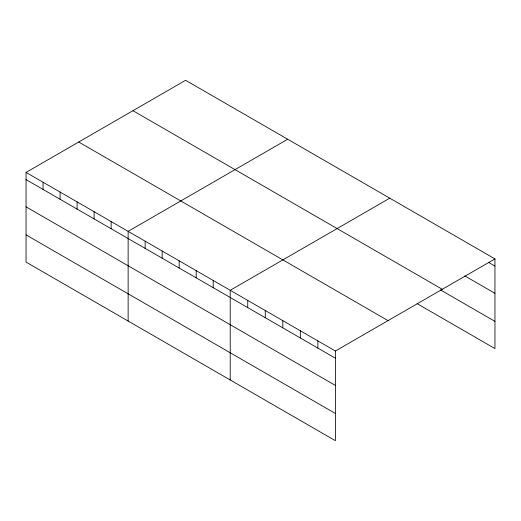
<?xml version="1.0" encoding="UTF-8"?>
<svg xmlns="http://www.w3.org/2000/svg" width="521" height="521" viewBox="0 0 521 521"><rect width="100%" height="100%" fill="white"/><g stroke="black" fill="none" stroke-linecap="round" stroke-linejoin="round"><path stroke-width="0.78" d="M26.05 172.418L335.394 351.017L335.394 440.701L26.05 262.102L26.05 172.418L185.606 80.299L494.95 258.898L494.95 348.582L417.119 303.645M287.69 139.237L128.133 231.357L128.133 321.04M389.773 198.175L230.217 290.295L230.217 379.978M335.394 351.017L494.95 258.898M488.639 262.447L494.95 266.094M464.797 275.909L494.95 293.316M132.953 110.699L442.296 289.298M440.258 289.787L494.95 321.359M78.704 142.018L388.047 320.617M26.05 179.615L335.394 358.214M26.05 206.837L335.394 385.436M26.05 234.88L335.394 413.479M317.862 340.897L317.862 348.093M300.337 330.776L300.337 337.973M282.805 320.656L282.805 327.852M265.274 310.536L265.274 317.732M247.749 300.415L247.749 307.611M213.2 280.474L213.2 287.664M196.189 270.646L196.189 277.843M179.172 260.826L179.172 268.022M162.161 251.005L162.161 258.195M145.144 241.177L145.144 248.374M111.116 221.536L111.116 228.726M94.106 211.708L94.106 218.905M77.088 201.887L77.088 209.084M60.078 192.067L60.078 199.256M43.061 182.239L43.061 189.436"/></g></svg>
